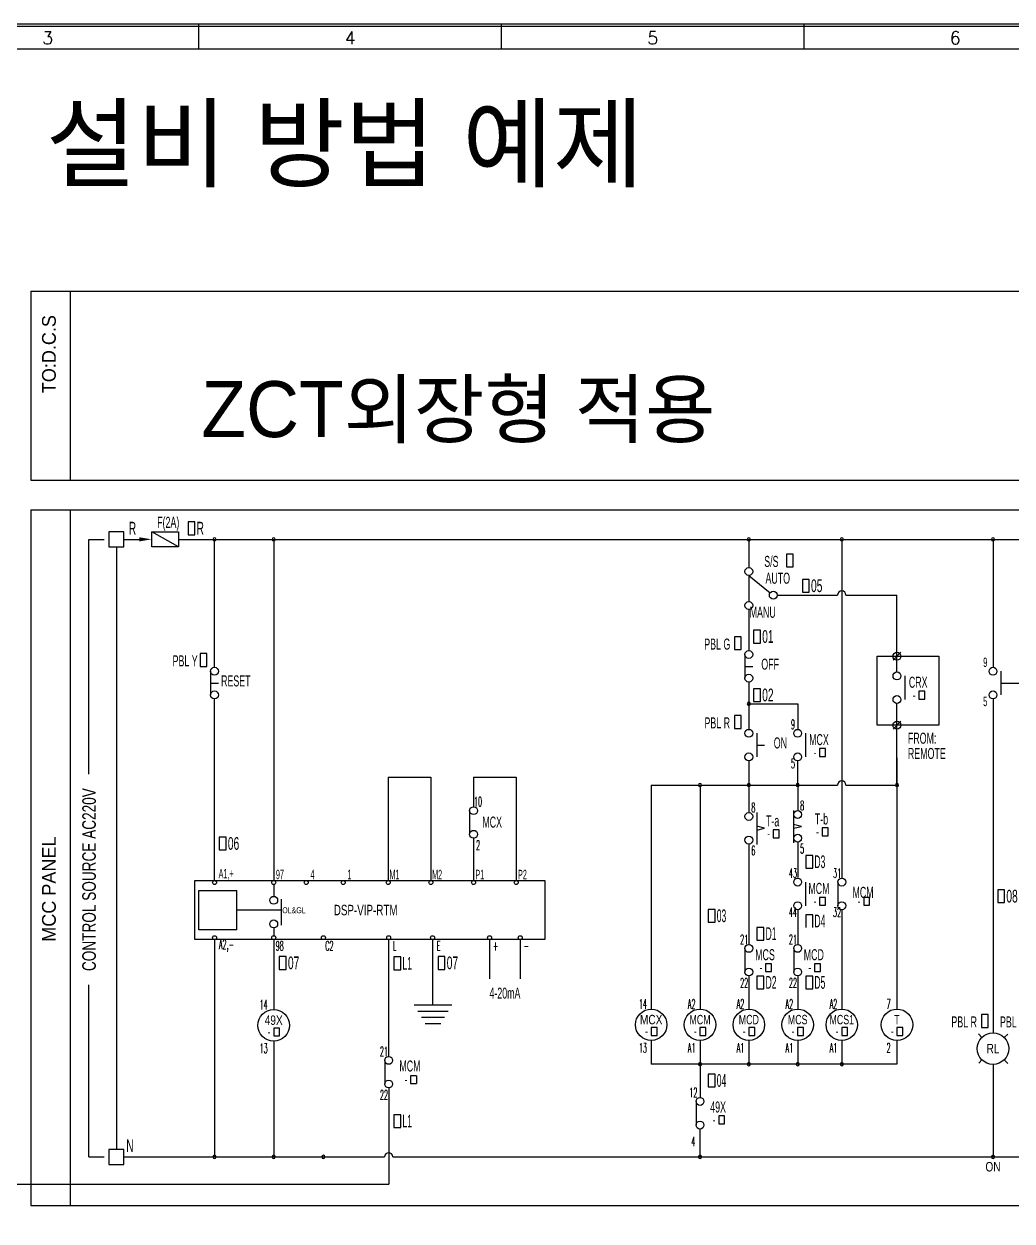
# Model space of a CAD drawing. Header units: millimetres. Extents: x 107 to 2900, y 85 to 3996.
# Drawn here: x 2213.1 to 2495.3, y 968.5 to 1310.5 of the extents above; entities that cross this region are included whole.
import ezdxf
from ezdxf.enums import TextEntityAlignment as Align
from ezdxf.lldxf.tags import DXFTag

# ---------------------------------------------------------------- set-up
doc = ezdxf.new("R2010")
doc.units = ezdxf.units.MM
doc.linetypes.add('PHANTOM2', pattern=[1.25, 0.625, -0.125, 0.125, -0.125, 0.125, -0.125])
for name, color, linetype in [('1', 1, 'CENTER'), ('20', 2, 'Continuous'), ('30', 3, 'Continuous'), ('70', 7, 'Continuous'), ('ASHADE', 7, 'Continuous'), ('RED', 1, 'Continuous'), ('TB', 6, 'Continuous'), ('TBOX', 5, 'PHANTOM2'), ('TEXT', 6, 'Continuous')]:
    doc.layers.add(name, color=color, linetype=linetype)
doc.styles.add('ghs', font='NGULIM.TTF')
doc.styles.add('ROMANS', font='ROMANS.shx', dxfattribs={"width": 0.7})
doc.styles.add('SIMPLEX', font='SIMPLEX')
doc.styles.add('엑스포', font='gulim.ttc')
tags = doc.linetypes.add('CENTER', pattern=[2, 1.25, -0.25, 0.25, -0.25]).pattern_tags.tags
tags[10:11] = [DXFTag(74, 4), DXFTag(75, 0), DXFTag(340, '0'), DXFTag(46, 1.0), DXFTag(50, 0.0), DXFTag(44, 0.0), DXFTag(45, 0.0)]
tags[8:9] = [DXFTag(74, 4), DXFTag(75, 0), DXFTag(340, '0'), DXFTag(46, 1.0), DXFTag(50, 0.0), DXFTag(44, 0.0), DXFTag(45, 0.0)]
tags[6:7] = [DXFTag(74, 4), DXFTag(75, 0), DXFTag(340, '0'), DXFTag(46, 1.0), DXFTag(50, 0.0), DXFTag(44, 0.0), DXFTag(45, 0.0)]
tags[4:5] = [DXFTag(74, 4), DXFTag(75, 0), DXFTag(340, '0'), DXFTag(46, 1.0), DXFTag(50, 0.0), DXFTag(44, 0.0), DXFTag(45, 0.0)]
tags = doc.linetypes.add('HIDDEN', pattern=[0.375, 0.25, -0.125]).pattern_tags.tags
tags[6:7] = [DXFTag(74, 4), DXFTag(75, 0), DXFTag(340, '0'), DXFTag(46, 1.0), DXFTag(50, 0.0), DXFTag(44, 0.0), DXFTag(45, 0.0)]
tags[4:5] = [DXFTag(74, 4), DXFTag(75, 0), DXFTag(340, '0'), DXFTag(46, 1.0), DXFTag(50, 0.0), DXFTag(44, 0.0), DXFTag(45, 0.0)]

msp = doc.modelspace()

# ---------------------------------------------------------------- linework, layer by layer
at = {"color": 7}
for p, q in [((2261.896, 1168.243), (2259.941, 1168.243)), ((2259.941, 1168.243), (2259.941, 1164.592)), ((2261.896, 1164.592), (2261.896, 1168.243)), ((2241.683, 1163.27), (2246.029, 1163.27)), ((2249.573, 1165.374), (2257.187, 1165.374)), ((2249.573, 1161.165), (2249.573, 1165.374)), ((2257.187, 1161.165), (2249.573, 1165.374)), ((2257.187, 1165.374), (2257.187, 1161.165)), ((2257.187, 1163.27), (2546.155, 1163.27)), ((2259.941, 1164.592), (2261.896, 1164.592)), ((2257.187, 1161.165), (2249.573, 1161.165)), ((2432.776, 1159.038), (2430.821, 1159.038)), ((2430.821, 1159.038), (2430.821, 1155.388)), ((2432.776, 1155.388), (2432.776, 1159.038)), ((2430.821, 1155.388), (2432.776, 1155.388)), ((2437.357, 1151.812), (2435.402, 1151.812)), ((2435.402, 1151.812), (2435.402, 1148.161)), ((2437.357, 1148.161), (2437.357, 1151.812)), ((2435.402, 1148.161), (2437.357, 1148.161)), ((2417.947, 1135.417), (2415.991, 1135.417)), ((2415.991, 1135.417), (2415.991, 1131.766)), ((2417.947, 1131.766), (2417.947, 1135.417)), ((2423.411, 1137.308), (2421.456, 1137.308)), ((2421.456, 1137.308), (2421.456, 1133.658)), ((2423.411, 1133.658), (2423.411, 1137.308)), ((2421.456, 1133.658), (2423.411, 1133.658)), ((2265.345, 1130.635), (2263.39, 1130.635)), ((2263.39, 1130.635), (2263.39, 1126.984)), ((2265.345, 1126.984), (2265.345, 1130.635)), ((2415.991, 1131.766), (2417.947, 1131.766)), ((2418.981, 1130.364), (2418.981, 1123.614)), ((2263.39, 1126.984), (2265.345, 1126.984)), ((2266.379, 1125.582), (2266.379, 1118.832)), ((2418.981, 1126.989), (2421.231, 1126.989)), ((2492.087, 1125.582), (2492.087, 1118.832)), ((2266.379, 1122.207), (2268.629, 1122.207)), ((2464.649, 1124.255), (2464.649, 1117.505)), ((2423.411, 1120.6), (2421.456, 1120.6)), ((2421.456, 1120.6), (2421.456, 1116.95)), ((2423.411, 1116.95), (2423.411, 1120.6)), ((2421.456, 1116.95), (2423.411, 1116.95)), ((2417.947, 1112.917), (2415.991, 1112.917)), ((2415.991, 1112.917), (2415.991, 1109.266)), ((2417.947, 1109.266), (2417.947, 1112.917)), ((2415.991, 1109.266), (2417.947, 1109.266)), ((2422.356, 1107.864), (2422.356, 1101.114)), ((2436.302, 1107.864), (2436.302, 1101.114)), ((2422.356, 1104.489), (2424.606, 1104.489)), ((2340.341, 1085.765), (2340.341, 1079.015)), ((2270.809, 1078.193), (2268.854, 1078.193)), ((2268.854, 1078.193), (2268.854, 1074.543)), ((2270.809, 1074.543), (2270.809, 1078.193)), ((2268.854, 1074.543), (2270.809, 1074.543)), ((2438.33, 1072.968), (2436.375, 1072.968)), ((2436.375, 1072.968), (2436.375, 1069.318)), ((2438.33, 1069.318), (2438.33, 1072.968)), ((2436.375, 1069.318), (2438.33, 1069.318)), ((2261.879, 1065.787), (2361.865, 1065.787)), ((2261.879, 1048.912), (2261.879, 1065.787)), ((2284.406, 1064.662), (2284.406, 1061.287)), ((2361.865, 1065.787), (2361.865, 1048.912)), ((2436.298, 1065.353), (2436.298, 1058.603)), ((2445.508, 1065.353), (2445.508, 1058.603)), ((2263.054, 1062.975), (2273.86, 1062.975)), ((2263.054, 1051.725), (2263.054, 1062.975)), ((2273.86, 1051.725), (2273.86, 1062.975)), ((2286.54, 1060.5), (2286.54, 1053.075)), ((2493.142, 1063.131), (2491.187, 1063.131)), ((2491.187, 1063.131), (2491.187, 1059.48)), ((2493.142, 1059.48), (2493.142, 1063.131)), ((2410.438, 1057.537), (2408.482, 1057.537)), ((2408.482, 1057.537), (2408.482, 1053.887)), ((2410.438, 1053.887), (2410.438, 1057.537)), ((2491.187, 1059.48), (2493.142, 1059.48)), ((2408.482, 1053.887), (2410.438, 1053.887)), ((2438.33, 1056.038), (2436.375, 1056.038)), ((2436.375, 1056.038), (2436.375, 1052.388)), ((2438.33, 1052.388), (2438.33, 1056.038)), ((2273.86, 1051.725), (2263.054, 1051.725)), ((2284.406, 1052.287), (2284.406, 1050.037)), ((2424.384, 1052.426), (2422.429, 1052.426)), ((2422.429, 1052.426), (2422.429, 1048.775)), ((2424.384, 1048.775), (2424.384, 1052.426)), ((2361.865, 1048.912), (2261.879, 1048.912)), ((2422.429, 1048.775), (2424.384, 1048.775)), ((2287.965, 1044.076), (2286.01, 1044.076)), ((2286.01, 1044.076), (2286.01, 1040.425)), ((2287.965, 1040.425), (2287.965, 1044.076)), ((2333.325, 1044.076), (2331.37, 1044.076)), ((2331.37, 1044.076), (2331.37, 1040.425)), ((2333.325, 1040.425), (2333.325, 1044.076)), ((2418.976, 1046.421), (2418.976, 1039.671)), ((2432.923, 1046.421), (2432.923, 1039.671)), ((2286.01, 1040.425), (2287.965, 1040.425)), ((2331.37, 1040.425), (2333.325, 1040.425)), ((2424.384, 1038.501), (2422.429, 1038.501)), ((2422.429, 1038.501), (2422.429, 1034.85)), ((2424.384, 1034.85), (2424.384, 1038.501)), ((2438.33, 1038.501), (2436.375, 1038.501)), ((2436.375, 1038.501), (2436.375, 1034.85)), ((2438.33, 1034.85), (2438.33, 1038.501)), ((2422.429, 1034.85), (2424.384, 1034.85)), ((2436.375, 1034.85), (2438.33, 1034.85)), ((2488.467, 1027.494), (2486.512, 1027.494)), ((2486.512, 1027.494), (2486.512, 1023.844)), ((2488.467, 1023.844), (2488.467, 1027.494)), ((2486.512, 1023.844), (2488.467, 1023.844)), ((2486.676, 1020.996), (2485.687, 1021.985)), ((2493.042, 1020.953), (2494.031, 1021.941)), ((2316.116, 1014.427), (2316.116, 1007.677)), ((2485.773, 1013.642), (2486.762, 1014.63)), ((2494.079, 1013.509), (2493.09, 1014.497)), ((2410.438, 1010.484), (2408.482, 1010.484)), ((2408.482, 1010.484), (2408.482, 1006.833)), ((2410.438, 1006.833), (2410.438, 1010.484)), ((2408.482, 1006.833), (2410.438, 1006.833)), ((2405.03, 1002.698), (2405.03, 995.948)), ((2241.637, 986.854), (2316.049, 986.854)), ((2318.433, 986.854), (2546.604, 986.854))]:
    msp.add_line(p, q, dxfattribs=at)
at = {"color": 1}
for p, q in [((2267.504, 1126.707), (2267.504, 1163.27)), ((2284.406, 1163.27), (2284.406, 1065.787)), ((2420.106, 1163.27), (2420.106, 1155.204)), ((2446.648, 1163.27), (2446.648, 1066.478)), ((2489.837, 1163.27), (2489.837, 1126.707)), ((2428.204, 1147.329), (2445.456, 1147.329)), ((2447.84, 1147.329), (2462.399, 1147.329)), ((2462.399, 1125.38), (2462.399, 1147.329)), ((2420.106, 1143.377), (2420.106, 1131.489)), ((2420.106, 1122.489), (2420.106, 1108.989)), ((2267.504, 1065.787), (2267.504, 1117.707)), ((2420.106, 1116.301), (2434.052, 1116.301)), ((2434.052, 1116.301), (2434.052, 1108.989)), ((2462.399, 1093.093), (2462.399, 1116.38)), ((2489.837, 1117.707), (2489.837, 1022.292)), ((2420.101, 1099.989), (2420.101, 1085.224)), ((2434.052, 1093.093), (2434.052, 1099.989)), ((2462.399, 1100.841), (2462.399, 1093.093)), ((2317.121, 1095.29), (2317.121, 1065.787)), ((2317.121, 1095.29), (2329.308, 1095.29)), ((2329.308, 1095.29), (2329.308, 1065.787)), ((2341.494, 1095.29), (2341.494, 1086.89)), ((2341.494, 1095.29), (2353.68, 1095.29)), ((2353.68, 1095.29), (2353.68, 1065.787)), ((2392.209, 1093.093), (2445.456, 1093.093)), ((2392.209, 1093.093), (2392.209, 1029.088)), ((2406.155, 1093.093), (2406.155, 1029.088)), ((2434.048, 1093.093), (2434.048, 1085.782)), ((2447.84, 1093.093), (2462.394, 1093.093)), ((2462.394, 1093.093), (2462.394, 1029.088)), ((2341.494, 1077.89), (2341.494, 1065.787)), ((2420.101, 1076.049), (2420.101, 1047.546)), ((2434.048, 1076.782), (2434.048, 1066.653)), ((2434.048, 1057.478), (2434.048, 1047.546)), ((2446.643, 1057.478), (2446.643, 1052.108)), ((2446.643, 1052.108), (2446.643, 1029.088)), ((2267.504, 1048.912), (2267.504, 986.854)), ((2284.406, 1048.912), (2284.406, 1037.729)), ((2317.241, 1015.552), (2317.241, 1048.912)), ((2329.766, 1048.912), (2329.766, 1030.326)), ((2346.058, 1048.912), (2346.058, 1037.729)), ((2354.815, 1048.912), (2354.815, 1037.729)), ((2284.406, 1037.729), (2284.406, 1028.926)), ((2420.101, 1038.546), (2420.101, 1029.088)), ((2434.048, 1038.546), (2434.048, 1029.088)), ((2284.406, 1019.926), (2284.406, 986.854)), ((2392.209, 1020.088), (2392.209, 1013.338)), ((2406.155, 1020.088), (2406.155, 1003.823)), ((2420.101, 1020.088), (2420.101, 1013.338)), ((2434.048, 1020.088), (2434.048, 1013.338)), ((2446.643, 1020.088), (2446.643, 1013.338)), ((2462.394, 1020.088), (2462.394, 1013.338)), ((2462.394, 1013.338), (2392.209, 1013.338)), ((2489.837, 1013.292), (2489.837, 986.854)), ((2317.241, 1006.552), (2317.241, 979.058)), ((2406.155, 986.854), (2406.155, 994.823)), ((2184.442, 979.058), (2317.241, 979.058))]:
    msp.add_line(p, q, dxfattribs=at)
at = {"color": 30, "linetype": 'HIDDEN'}
msp.add_line((2239.487, 1161.119), (2239.487, 989.004), dxfattribs=at)
at = {"color": 7, "linetype": 'HIDDEN', "ltscale": 2}
for q in [(2420.106, 1145.503), (2426.203, 1148.035)]:
    msp.add_line((2420.106, 1152.954), q, dxfattribs=at)
at = {"color": 7, "linetype": 'Continuous'}
for p, q in [((2422.351, 1085.224), (2422.351, 1076.049)), ((2432.89, 1085.782), (2432.89, 1076.607)), ((2424.601, 1080.724), (2422.351, 1081.286)), ((2422.351, 1080.161), (2424.601, 1080.724)), ((2435.14, 1081.282), (2432.89, 1081.844)), ((2432.89, 1080.719), (2435.14, 1081.282)), ((2324.5, 1030.326), (2335.3, 1030.326))]:
    msp.add_line(p, q, dxfattribs=at)
at = {"color": 7, "linetype": 'HIDDEN'}
msp.add_line((2286.54, 1057.35), (2273.86, 1057.35), dxfattribs=at)
at = {"color": 1, "linetype": 'Continuous'}
for p, q in [((2325.539, 1028.526), (2334.261, 1028.526)), ((2326.578, 1026.726), (2333.222, 1026.726)), ((2327.618, 1024.926), (2332.182, 1024.926))]:
    msp.add_line(p, q, dxfattribs=at)
at = {"color": 7}
for points in [[(2320.679, 1043.965), (2318.723, 1043.965), (2318.723, 1040.315), (2320.679, 1040.315)], [(2320.679, 998.897), (2318.723, 998.897), (2318.723, 995.246), (2320.679, 995.246)]]:
    msp.add_lwpolyline(points, close=True, dxfattribs=at)
for centre, radius in [((2420.106, 1154.079), 1.125), ((2427.079, 1147.329), 1.125), ((2420.106, 1144.378), 1.125), ((2420.106, 1130.364), 1.125), ((2267.504, 1125.582), 1.125), ((2462.399, 1124.255), 1.125), ((2489.837, 1125.582), 1.125), ((2420.106, 1123.614), 1.125), ((2267.504, 1118.832), 1.125), ((2462.399, 1117.505), 1.125), ((2489.837, 1118.832), 1.125), ((2420.106, 1107.864), 1.125), ((2434.052, 1107.864), 1.125), ((2420.106, 1101.114), 1.125), ((2434.052, 1101.114), 1.125), ((2341.492, 1085.765), 1.125), ((2341.492, 1079.015), 1.125), ((2434.048, 1065.353), 1.125), ((2446.648, 1065.353), 1.125), ((2284.406, 1060.162), 1.125), ((2434.048, 1058.603), 1.125), ((2446.648, 1058.603), 1.125), ((2284.406, 1053.412), 1.125), ((2420.101, 1046.421), 1.125), ((2434.048, 1046.421), 1.125), ((2420.101, 1039.671), 1.125), ((2434.048, 1039.671), 1.125), ((2284.406, 1024.426), 4.5), ((2392.209, 1024.588), 4.5), ((2406.155, 1024.588), 4.5), ((2420.101, 1024.588), 4.5), ((2434.048, 1024.588), 4.5), ((2446.643, 1024.588), 4.5), ((2462.394, 1024.588), 4.5), ((2489.837, 1017.792), 4.5), ((2317.241, 1014.427), 1.125), ((2317.241, 1007.677), 1.125), ((2406.155, 1002.698), 1.125), ((2406.155, 995.948), 1.125)]:
    msp.add_circle(centre, radius, dxfattribs=at)
at = {"color": 7, "linetype": 'Continuous'}
for centre in [(2420.101, 1084.099), (2434.048, 1084.657), (2420.101, 1077.349), (2434.048, 1077.907)]:
    msp.add_circle(centre, 1.125, dxfattribs=at)
at = {"color": 7}
for centre, start, end in [((2267.504, 1163.27), 0, 180), ((2267.504, 1163.27), 180, 0), ((2284.406, 1163.27), 0, 180), ((2284.406, 1163.27), 180, 0), ((2420.105, 1163.27), 0, 180), ((2420.105, 1163.27), 180, 0), ((2446.647, 1163.27), 0, 180), ((2446.647, 1163.27), 180, 0), ((2489.837, 1163.27), 0, 180), ((2489.837, 1163.27), 180, 0), ((2420.106, 1116.301), 0, 180), ((2420.106, 1116.301), 180, 0), ((2406.16, 1093.093), 0, 180), ((2406.16, 1093.093), 180, 0), ((2420.106, 1093.093), 0, 180), ((2420.106, 1093.093), 180, 0), ((2434.052, 1093.093), 0, 180), ((2434.052, 1093.093), 180, 0), ((2462.399, 1093.093), 0, 180), ((2462.399, 1093.093), 180, 0), ((2406.155, 1013.338), 0, 180), ((2406.155, 1013.338), 180, 0), ((2420.101, 1013.338), 0, 180), ((2420.101, 1013.338), 180, 0), ((2434.048, 1013.338), 0, 180), ((2434.048, 1013.338), 180, 0), ((2446.643, 1013.338), 0, 180), ((2446.643, 1013.338), 180, 0), ((2267.504, 986.854), 0, 180), ((2267.504, 986.854), 180, 0), ((2284.406, 986.854), 0, 180), ((2284.406, 986.854), 180, 0), ((2298.598, 986.854), 0, 180), ((2298.598, 986.854), 180, 0), ((2406.155, 986.854), 0, 180), ((2406.155, 986.854), 180, 0), ((2489.837, 986.854), 0, 180), ((2489.837, 986.854), 180, 0)]:
    msp.add_arc(centre, 0.45, start, end, dxfattribs=at)
at = {"color": 1}
for centre in [(2446.648, 1147.329), (2446.648, 1093.093)]:
    msp.add_arc(centre, 1.192, 0, 180, dxfattribs=at)
at = {"color": 0}
msp.add_arc((2317.241, 986.854), 1.192, 0, 180, dxfattribs=at)
at = {"color": 7}
msp.add_solid([(2246.029, 1162.679), (2246.029, 1163.86), (2249.573, 1163.27)], dxfattribs=at)
at = {"layer": '1', "color": 2, "ltscale": 20}
for p, q in [((2231.597, 1096.154), (2231.597, 1163.27)), ((2231.597, 1163.27), (2235.943, 1163.27)), ((2231.597, 986.854), (2231.597, 1035.969)), ((2231.597, 986.854), (2235.943, 986.854))]:
    msp.add_line(p, q, dxfattribs=at)
at = {"layer": '1', "color": 2, "linetype": 'HIDDEN', "ltscale": 3}
msp.add_line((2492.087, 1122.207), (2502.659, 1122.207), dxfattribs=at)
at = {"layer": '20', "color": 7}
msp.add_line((1989.386, 1303.375), (2795.93, 1303.375), dxfattribs=at)
at = {"layer": '30', "color": 7}
for p, q in [((2263.058, 1303.375), (2263.058, 1310.503)), ((2349.458, 1303.375), (2349.458, 1310.503)), ((2435.858, 1303.375), (2435.858, 1310.503))]:
    msp.add_line(p, q, dxfattribs=at)
at = {"layer": '70', "color": 7}
for points in [[(2803.058, 727.303), (1982.258, 727.303), (1982.258, 1310.503), (2803.058, 1310.503)], [(2802.41, 727.951), (1982.906, 727.951), (1982.906, 1309.855), (2802.41, 1309.855)]]:
    msp.add_lwpolyline(points, close=True, dxfattribs=at)
at = {"layer": 'RED', "color": 7}
for p, q in [((2241.637, 1165.42), (2237.337, 1165.42)), ((2237.337, 1165.42), (2237.337, 1161.119)), ((2241.637, 1161.119), (2241.637, 1165.42)), ((2237.337, 1161.119), (2241.637, 1161.119)), ((2241.637, 989.004), (2237.337, 989.004)), ((2237.337, 989.004), (2237.337, 984.704)), ((2241.637, 984.704), (2241.637, 989.004)), ((2237.337, 984.704), (2241.637, 984.704))]:
    msp.add_line(p, q, dxfattribs=at)
at = {"layer": 'TB', "color": 7}
for p, q in [((2461.274, 1128.755), (2463.524, 1131.005)), ((2461.274, 1109.068), (2463.524, 1111.318))]:
    msp.add_line(p, q, dxfattribs=at)
for centre, radius in [((2462.399, 1129.88), 1.125), ((2462.399, 1110.193), 1.125), ((2267.504, 1065.225), 0.562), ((2284.406, 1065.225), 0.562), ((2293.703, 1065.225), 0.562), ((2304.258, 1065.225), 0.562), ((2317.121, 1065.225), 0.562), ((2329.308, 1065.225), 0.562), ((2341.494, 1065.225), 0.562), ((2353.68, 1065.225), 0.562), ((2267.504, 1049.475), 0.562), ((2284.406, 1049.475), 0.562), ((2298.598, 1049.475), 0.562), ((2317.241, 1049.475), 0.562), ((2329.766, 1049.475), 0.562), ((2346.058, 1049.475), 0.562), ((2354.815, 1049.475), 0.562)]:
    msp.add_circle(centre, radius, dxfattribs=at)
at = {"layer": 'TBOX', "color": 7, "linetype": 'Continuous', "ltscale": 25}
for p, q in [((2215.014, 1234.207), (2642.338, 1234.207)), ((2215.014, 1234.207), (2215.014, 1180.145)), ((2226.264, 1234.207), (2226.264, 1180.145)), ((2215.014, 1180.145), (2642.338, 1180.145)), ((2215.014, 1171.707), (2642.338, 1171.707)), ((2215.014, 1171.707), (2215.014, 972.968)), ((2226.264, 1171.707), (2226.264, 972.968)), ((2215.014, 972.968), (2642.338, 972.968))]:
    msp.add_line(p, q, dxfattribs=at)
at = {"layer": 'TBOX', "color": 2, "linetype": 'HIDDEN', "ltscale": 3}
for p, q in [((2456.774, 1129.88), (2474.331, 1129.88)), ((2456.774, 1110.193), (2456.774, 1129.88)), ((2474.331, 1129.88), (2474.331, 1110.193)), ((2474.331, 1110.193), (2456.774, 1110.193))]:
    msp.add_line(p, q, dxfattribs=at)
at = {"layer": 'TEXT', "color": 2}
for p, q in [((2468.655, 1119.887), (2468.655, 1117.637)), ((2470.343, 1119.887), (2468.655, 1119.887)), ((2470.343, 1117.637), (2470.343, 1119.887)), ((2468.655, 1117.637), (2470.343, 1117.637)), ((2441.997, 1103.496), (2440.309, 1103.496)), ((2440.309, 1103.496), (2440.309, 1101.246)), ((2440.309, 1101.246), (2441.997, 1101.246)), ((2441.997, 1101.246), (2441.997, 1103.496)), ((2441.028, 1080.822), (2441.028, 1078.572)), ((2442.715, 1080.822), (2441.028, 1080.822)), ((2442.715, 1078.572), (2442.715, 1080.822)), ((2427.081, 1080.264), (2427.081, 1078.014)), ((2428.769, 1080.264), (2427.081, 1080.264)), ((2427.081, 1078.014), (2428.769, 1078.014)), ((2428.769, 1078.014), (2428.769, 1080.264)), ((2441.028, 1078.572), (2442.715, 1078.572)), ((2441.992, 1060.985), (2440.305, 1060.985)), ((2440.305, 1060.985), (2440.305, 1058.735)), ((2441.992, 1058.735), (2441.992, 1060.985)), ((2454.592, 1060.985), (2452.905, 1060.985)), ((2452.905, 1060.985), (2452.905, 1058.735)), ((2454.592, 1058.735), (2454.592, 1060.985)), ((2440.305, 1058.735), (2441.992, 1058.735)), ((2452.905, 1058.735), (2454.592, 1058.735)), ((2426.587, 1042.049), (2424.899, 1042.049)), ((2424.899, 1042.049), (2424.899, 1039.799)), ((2424.899, 1039.799), (2426.587, 1039.799)), ((2426.587, 1039.799), (2426.587, 1042.049)), ((2440.533, 1042.049), (2438.846, 1042.049)), ((2438.846, 1042.049), (2438.846, 1039.799)), ((2438.846, 1039.799), (2440.533, 1039.799)), ((2440.533, 1039.799), (2440.533, 1042.049)), ((2325.185, 1010.059), (2323.498, 1010.059)), ((2323.498, 1010.059), (2323.498, 1007.809)), ((2325.185, 1010.059), (2325.185, 1007.809)), ((2323.498, 1007.809), (2325.185, 1007.809)), ((2411.505, 998.538), (2411.505, 996.288)), ((2413.192, 998.538), (2411.505, 998.538)), ((2411.505, 996.288), (2413.192, 996.288)), ((2413.192, 996.288), (2413.192, 998.538))]:
    msp.add_line(p, q, dxfattribs=at)
at = {"layer": 'TEXT', "color": 7}
for p, q in [((2286.084, 1023.661), (2284.397, 1023.661)), ((2284.397, 1023.661), (2284.397, 1021.411)), ((2286.084, 1021.411), (2286.084, 1023.661)), ((2392.2, 1023.824), (2392.2, 1021.574)), ((2393.887, 1023.824), (2392.2, 1023.824)), ((2393.887, 1021.574), (2393.887, 1023.824)), ((2406.146, 1023.824), (2406.146, 1021.574)), ((2407.833, 1023.824), (2406.146, 1023.824)), ((2407.833, 1021.574), (2407.833, 1023.824)), ((2421.78, 1023.824), (2420.092, 1023.824)), ((2420.092, 1023.824), (2420.092, 1021.574)), ((2421.78, 1021.574), (2421.78, 1023.824)), ((2434.038, 1023.824), (2434.038, 1021.574)), ((2435.726, 1023.824), (2434.038, 1023.824)), ((2435.726, 1021.574), (2435.726, 1023.824)), ((2446.634, 1023.824), (2446.634, 1021.574)), ((2448.321, 1023.824), (2446.634, 1023.824)), ((2448.321, 1021.574), (2448.321, 1023.824)), ((2464.072, 1023.824), (2462.385, 1023.824)), ((2462.385, 1023.824), (2462.385, 1021.574)), ((2464.072, 1021.574), (2464.072, 1023.824)), ((2284.397, 1021.411), (2286.084, 1021.411)), ((2392.2, 1021.574), (2393.887, 1021.574)), ((2406.146, 1021.574), (2407.833, 1021.574)), ((2420.092, 1021.574), (2421.78, 1021.574)), ((2434.038, 1021.574), (2435.726, 1021.574)), ((2446.634, 1021.574), (2448.321, 1021.574)), ((2462.385, 1021.574), (2464.072, 1021.574))]:
    msp.add_line(p, q, dxfattribs=at)

# ---------------------------------------------------------------- texts
at = {"color": 1, "style": '엑스포'}
msp.add_text('ZCT외장형 적용', height=15.9938, dxfattribs=at).set_placement((2263.734, 1192.462))
at = {"layer": '30', "color": 7, "style": 'SIMPLEX'}
for s, p in [('3', (2219.858, 1306.516)), ('4', (2306.258, 1306.516)), ('5', (2392.658, 1306.516)), ('6', (2479.058, 1306.516))]:
    msp.add_text(s, height=3.672, dxfattribs=at).set_placement(p, align=Align.MIDDLE)
at = {"layer": 'ASHADE', "color": 0, "linetype": 'ByBlock', "lineweight": 25, "ltscale": 2, "style": 'ghs'}
msp.add_text('Y-D Logic OFF 설비 방법 예제', height=20.6388, dxfattribs=at).set_placement((2027.655, 1266.068))
at = {"layer": 'TEXT', "color": 7, "style": '엑스포'}
for s, p in [('TO:D.C.S', (2222.179, 1216.176)), ('MCC PANEL', (2222.179, 1063.337)), ('MCC PANEL', (2222.179, 1063.337))]:
    msp.add_text(s, height=3.9375, rotation=90, dxfattribs=at).set_placement(p, align=Align.CENTER)
at = {"layer": 'TEXT', "color": 2, "style": 'ghs', "width": 0.6}
for s, p in [('F(2A)', (2251.125, 1166.557)), ('FROM:', (2465.521, 1104.889)), ('REMOTE', (2465.521, 1100.523))]:
    msp.add_text(s, height=3.15, dxfattribs=at).set_placement(p)
at = {"layer": 'TEXT', "color": 7, "style": 'ghs'}
for s, height, width, p in [('R', 3.646, 0.6, (2243.024, 1164.626)), ('R', 3.646, 0.6, (2262.377, 1164.626)), ('05', 3.6461, 0.6, (2437.854, 1148.195)), ('01', 3.6461, 0.6, (2423.908, 1133.692)), ('02', 3.6461, 0.6, (2423.908, 1116.984)), ('06', 3.6461, 0.6, (2271.306, 1074.577)), ('D3', 3.6461, 0.5, (2438.828, 1069.352)), ('08', 3.6461, 0.6, (2493.64, 1059.515)), ('03', 3.6461, 0.5, (2410.935, 1053.921)), ('D4', 3.6461, 0.5, (2438.828, 1052.422)), ('D1', 3.6461, 0.5, (2424.881, 1048.809)), ('07', 3.6461, 0.6, (2288.463, 1040.459)), ('L1', 3.6461, 0.5, (2321.176, 1040.349)), ('07', 3.6461, 0.6, (2333.822, 1040.459)), ('D2', 3.6461, 0.5, (2424.881, 1034.884)), ('D5', 3.6461, 0.5, (2438.828, 1034.884)), ('04', 3.6461, 0.5, (2410.935, 1006.867)), ('L1', 3.6461, 0.5, (2321.176, 995.281)), ('N', 3.646, 0.6, (2242.297, 988.211))]:
    msp.add_text(s, height=height, dxfattribs=dict(at, width=width)).set_placement(p)
at = {"layer": 'TEXT', "color": 2, "style": 'ghs', "width": 0.6}
for s, p in [('S/S', (2426.539, 1155.388)), ('AUTO', (2428.36, 1150.596)), ('MANU', (2424.065, 1140.873)), ('PBL G', (2411.081, 1131.766)), ('PBL Y', (2259.108, 1126.984)), ('OFF', (2426.187, 1126.041)), ('RESET', (2273.585, 1121.26)), ('CRX', (2468.47, 1120.88)), ('PBL R', (2411.081, 1109.266)), ('ON', (2429.105, 1103.541)), ('MCX', (2440.124, 1104.489)), ('MCX', (2346.796, 1080.923)), ('T-a', (2426.896, 1081.257)), ('T-b', (2440.842, 1081.815)), ('MCM', (2440.119, 1061.978)), ('MCM', (2452.719, 1060.853)), ('MCS', (2424.714, 1043.043)), ('MCD', (2438.66, 1043.043)), ('4-20mA', (2350.441, 1032.06)), ('PBL R', (2481.601, 1023.844)), ('PBL G', (2495.548, 1023.844)), ('MCM', (2323.313, 1011.251)), ('49X', (2411.319, 999.531))]:
    msp.add_text(s, height=3.15, dxfattribs=at).set_placement(p, align=Align.CENTER)
at = {"layer": 'TEXT', "color": 30}
for s, style, width, p in [('9', 'ghs', 0.6, (2487.612, 1126.797)), ('5', 'ghs', 0.6, (2487.612, 1115.617)), ('9', 'ROMANS', 0.5, (2432.711, 1109.079)), ('5', 'ROMANS', 0.5, (2432.711, 1097.899)), ('10', 'ROMANS', 0.5, (2342.769, 1086.98)), ('8', 'ROMANS', 0.5, (2421.378, 1085.314)), ('8', 'ROMANS', 0.5, (2435.325, 1085.872)), ('2', 'ROMANS', 0.5, (2342.769, 1074.564)), ('6', 'ROMANS', 0.5, (2421.378, 1073.005)), ('5', 'ROMANS', 0.5, (2435.325, 1073.563)), ('43', 'ROMANS', 0.5, (2432.707, 1066.569)), ('31', 'ROMANS', 0.5, (2445.307, 1066.569)), ('44', 'ROMANS', 0.5, (2432.707, 1055.389)), ('32', 'ROMANS', 0.5, (2445.307, 1055.389)), ('21', 'ROMANS', 0.5, (2418.761, 1047.637)), ('21', 'ROMANS', 0.5, (2432.707, 1047.637)), ('22', 'ROMANS', 0.5, (2418.761, 1035.221)), ('22', 'ROMANS', 0.5, (2432.707, 1035.221)), ('14', 'ROMANS', 0.5, (2281.532, 1029.004)), ('14', 'ROMANS', 0.5, (2389.827, 1029.167)), ('A2', 'ROMANS', 0.5, (2403.773, 1029.167)), ('A2', 'ROMANS', 0.5, (2417.719, 1029.167)), ('A2', 'ROMANS', 0.5, (2431.665, 1029.167)), ('A2', 'ROMANS', 0.5, (2444.261, 1029.167)), ('7', 'ROMANS', 0.5, (2460.012, 1029.167)), ('13', 'ROMANS', 0.5, (2281.532, 1016.506)), ('13', 'ROMANS', 0.5, (2389.827, 1016.668)), ('A1', 'ROMANS', 0.5, (2403.773, 1016.668)), ('A1', 'ROMANS', 0.5, (2417.719, 1016.668)), ('A1', 'ROMANS', 0.5, (2431.665, 1016.668)), ('A1', 'ROMANS', 0.5, (2444.261, 1016.668)), ('2', 'ROMANS', 0.5, (2460.012, 1016.668)), ('21', 'ROMANS', 0.5, (2315.9, 1015.643)), ('22', 'ROMANS', 0.5, (2315.9, 1003.227)), ('12', 'ROMANS', 0.5, (2404.257, 1003.913)), ('4', 'ROMANS', 0.5, (2404.257, 989.881))]:
    msp.add_text(s, height=2.7, dxfattribs=dict(at, style=style, width=width)).set_placement(p, align=Align.CENTER)
at = {"layer": 'TEXT', "color": 2, "style": 'ghs'}
for s, height, width, p in [('-', 2.7, 0.8, (2467.329, 1118.773)), ('-', 2.25, 0.8, (2438.982, 1102.382)), ('-', 2.25, 0.8, (2425.755, 1079.15)), ('-', 2.25, 0.8, (2439.701, 1079.708)), ('OL&GL', 1.7045, 0.7, (2290.187, 1057.32)), ('DSP-VIP-RTM', 2.9925, 0.7, (2310.674, 1057.369)), ('-', 2.25, 0.8, (2438.978, 1059.871)), ('-', 2.25, 0.8, (2451.578, 1059.871)), ('-', 2.25, 0.8, (2423.573, 1040.936)), ('-', 2.25, 0.8, (2437.519, 1040.936)), ('-', 2.25, 0.8, (2322.171, 1008.945)), ('-', 2.25, 0.8, (2410.178, 997.424)), ('ON', 2.7, 0.8, (2489.837, 984.042))]:
    msp.add_text(s, height=height, dxfattribs=dict(at, width=width)).set_placement(p, align=Align.MIDDLE)
at = {"layer": 'TEXT', "style": 'ghs', "width": 0.75}
msp.add_text('CONTROL SOURCE AC220V', height=3.87397, rotation=90, dxfattribs=at).set_placement((2233.606, 1066.062), align=Align.CENTER)
at = {"layer": 'TEXT', "color": 30, "width": 0.5}
for s, style, p in [('A1,+', 'ghs', (2270.824, 1067.534)), ('97', 'ghs', (2286.175, 1067.534)), ('4', 'ghs', (2295.472, 1067.534)), ('1', 'ghs', (2306.027, 1067.534)), ('M1', 'ghs', (2318.89, 1067.534)), ('M2', 'ghs', (2331.077, 1067.534)), ('P1', 'ghs', (2343.263, 1067.534)), ('P2', 'ghs', (2355.449, 1067.534)), ('A2,-', 'ROMANS', (2270.884, 1047.154)), ('98', 'ROMANS', (2286.119, 1047.154)), ('C2', 'ROMANS', (2300.311, 1047.154)), ('L', 'ROMANS', (2318.954, 1047.154)), ('E', 'ROMANS', (2331.478, 1047.154)), ('+', 'ROMANS', (2347.771, 1047.154)), ('-', 'ROMANS', (2356.528, 1047.154))]:
    msp.add_text(s, height=2.7, dxfattribs=dict(at, style=style)).set_placement(p, align=Align.MIDDLE)
at = {"layer": 'TEXT', "color": 7, "style": 'ghs'}
for s, height, width, p in [('49X', 2.7, 0.8, (2284.406, 1025.915)), ('MCX', 2.7, 0.8, (2392.209, 1026.077)), ('MCM', 2.7, 0.7, (2406.155, 1026.077)), ('MCD', 2.7, 0.7, (2420.101, 1026.077)), ('MCS', 2.7, 0.7, (2434.048, 1026.077)), ('MCS1', 2.7, 0.7, (2446.643, 1026.077)), ('T', 2.7, 0.7, (2462.394, 1026.077)), ('-', 2.25, 0.8, (2390.873, 1022.71)), ('-', 2.25, 0.8, (2404.819, 1022.71)), ('-', 2.25, 0.8, (2418.765, 1022.71)), ('-', 2.25, 0.8, (2432.712, 1022.71)), ('-', 2.25, 0.8, (2445.307, 1022.71)), ('-', 2.25, 0.8, (2461.058, 1022.71)), ('-', 2.25, 0.8, (2283.07, 1022.548)), ('-', 2.25, 0.8, (2283.07, 1022.548)), ('RL', 2.7, 0.8, (2489.837, 1017.792))]:
    msp.add_text(s, height=height, dxfattribs=dict(at, width=width)).set_placement(p, align=Align.MIDDLE)

doc.saveas('drawing.dxf')
